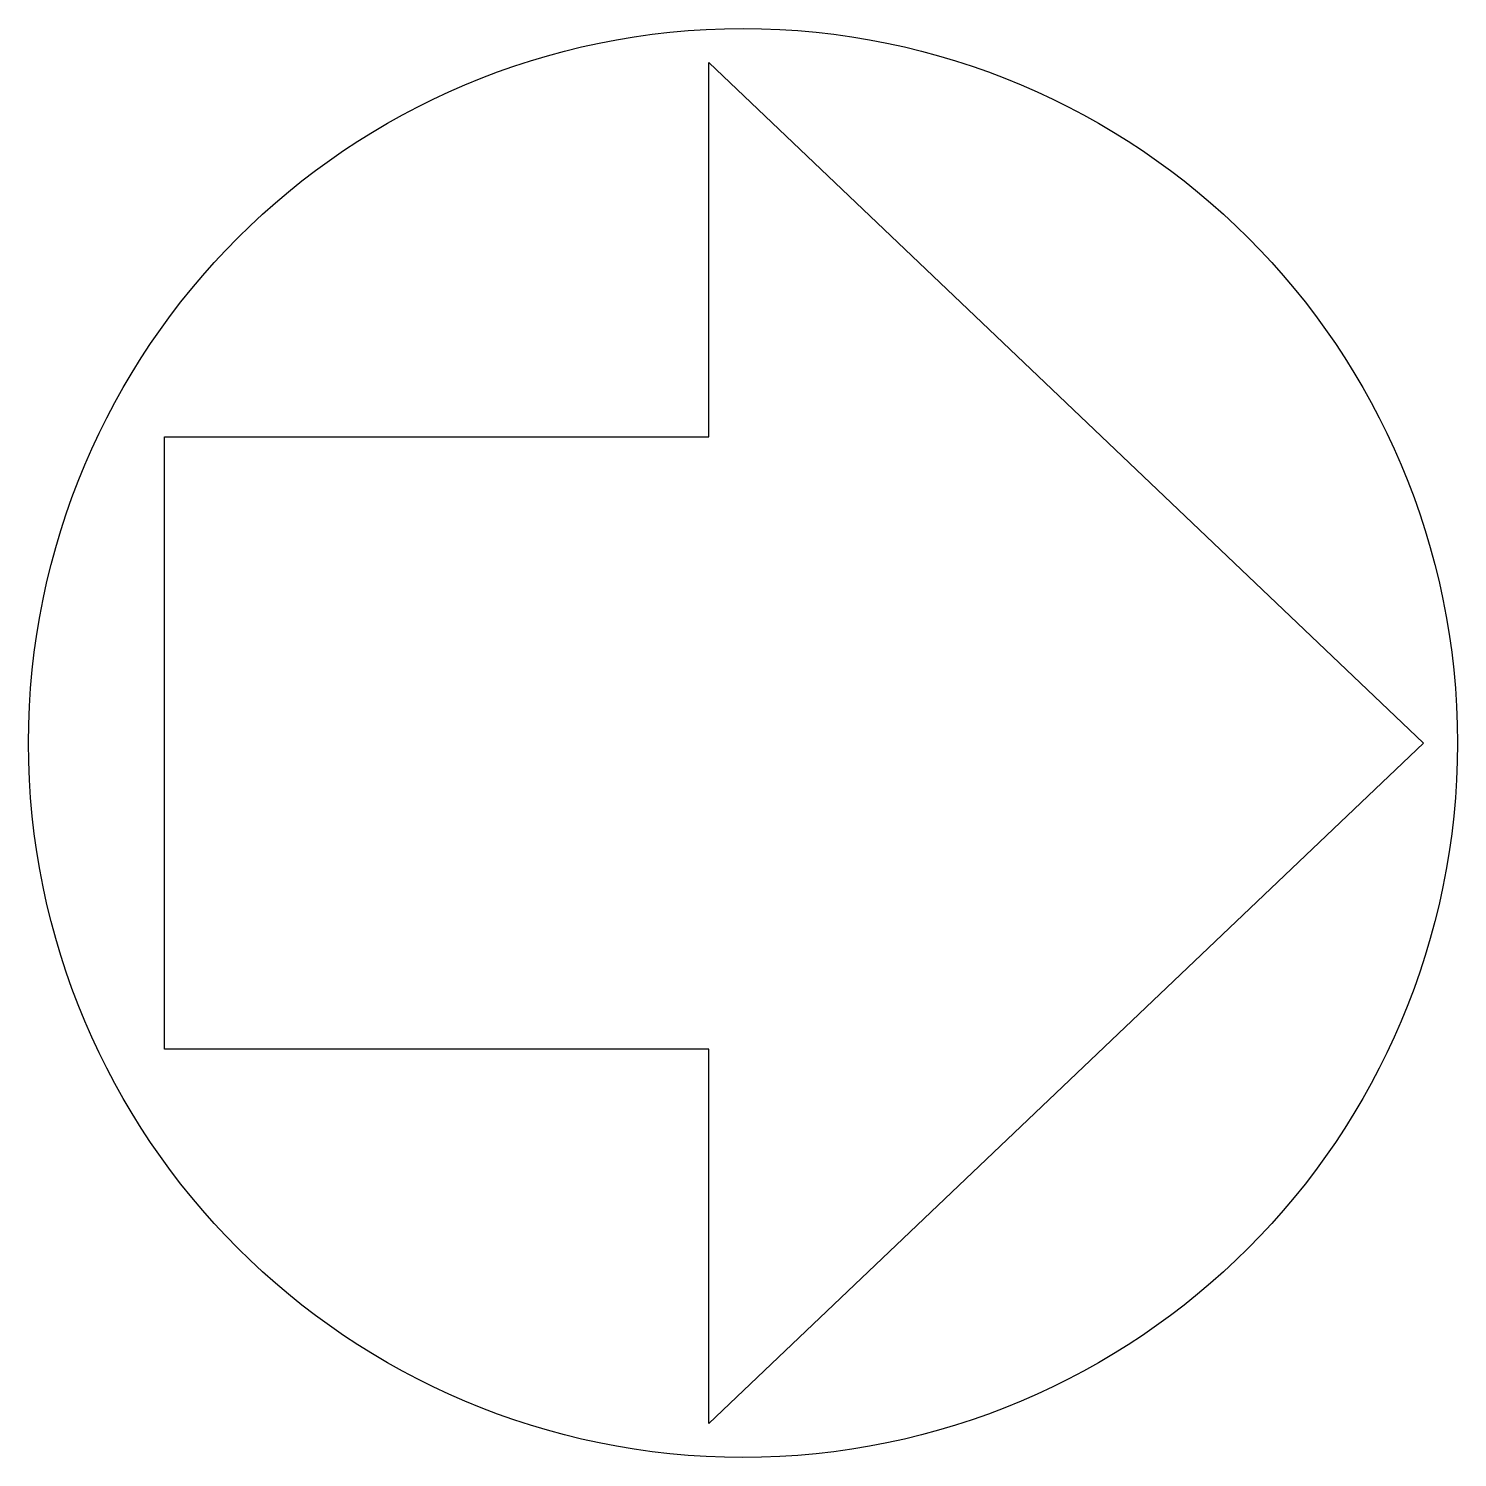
# Model space of a CAD drawing. Header units: metres. Extents: x -0.5 to 0.5, y -0.5 to 0.5.
import ezdxf

# ---------------------------------------------------------------- set-up
doc = ezdxf.new("R2010")
doc.units = ezdxf.units.M

msp = doc.modelspace()

# ---------------------------------------------------------------- linework, layer by layer
for p, q in [((-0.0238, 0.2143), (-0.0238, 0.4762)), ((-0.0238, 0.4762), (0.4762, 0)), ((-0.4048, 0.2143), (-0.0238, 0.2143)), ((-0.4048, -0.2143), (-0.4048, 0.2143)), ((0.4762, 0), (-0.0238, -0.4762)), ((-0.0238, -0.2143), (-0.4048, -0.2143)), ((-0.0238, -0.4762), (-0.0238, -0.2143))]:
    msp.add_line(p, q)
msp.add_circle((0, 0), 0.5)

doc.saveas('drawing.dxf')
